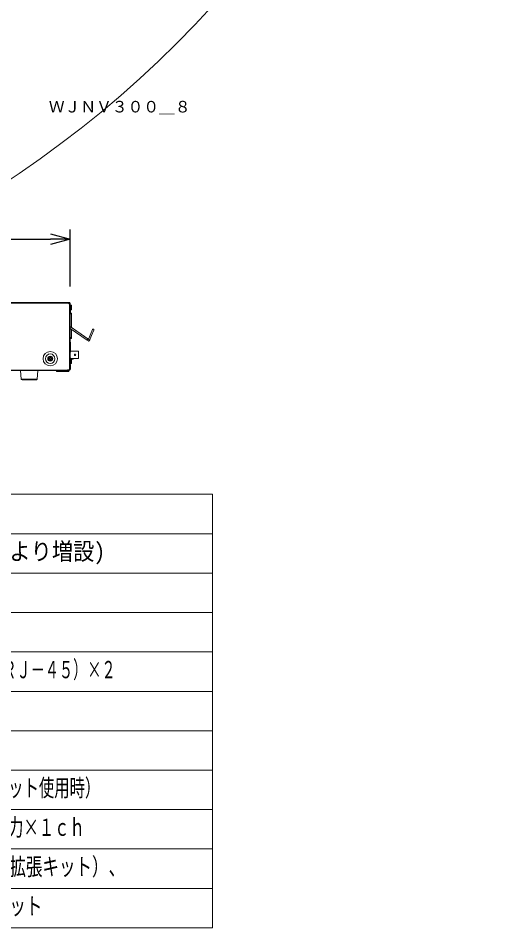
# Model space of a CAD drawing. Units: millimetres, scale not verified. Extents: x -173 to 98, y -56 to 287.
# Drawn here: x 37.8 to 97.6, y -56.5 to 58.9 of the extents above; entities that cross this region are included whole.
import ezdxf
from ezdxf.enums import TextEntityAlignment as Align

# ---------------------------------------------------------------- set-up
doc = ezdxf.new("R2010")
doc.units = ezdxf.units.MM
doc.header["$LTSCALE"] = 0.125
for name, color, linetype in [('0-0_0', 7, 'Continuous'), ('0-1_MOJI1', 7, 'Continuous'), ('0-3_TOUROKU', 7, 'Continuous'), ('0-4_SUNPO', 7, 'Continuous')]:
    doc.layers.add(name, color=color, linetype=linetype)
doc.layers.add('0-2_WAKU', color=1, linetype='Continuous', lineweight=18)
doc.layers.add('0-5_GAIKEI', color=1, linetype='Continuous', lineweight=18)
doc.styles.add('ＭＳ ゴシック', font='')
doc.styles.get('ＭＳ ゴシック').set_extended_font_data('MS Gothic')

# ---------------------------------------------------------------- blocks, each defined once
blk = doc.blocks.new('_Open30')
at = {"layer": '0-0_0'}
blk.add_line((0, 0), (-1, 0), dxfattribs=at)
blk.add_lwpolyline([(-1, 0.26795), (0, 0), (-1, -0.26795)], dxfattribs=at)
blk = doc.blocks.new('D2')
at = {"layer": '0-4_SUNPO'}
for p, q in [((78.9127, 338.3505), (78.9126, 345.6005)), ((108.9117, 338.3507), (108.9117, 345.6007)), ((81.4126, 344.3506), (106.4117, 344.3507))]:
    blk.add_line(p, q, dxfattribs=at)
at = {"layer": '0-4_SUNPO', "xscale": 2.5, "yscale": 2.5}
for p, rotation in [((78.9126, 344.3505), 180.00024), ((108.9117, 344.3507), 0.00024)]:
    blk.add_blockref('_Open30', p, dxfattribs=dict(at, rotation=rotation))
at = {"layer": '0-4_SUNPO', "style": 'ＭＳ ゴシック'}
blk.add_text('300', height=1.833, dxfattribs=at).set_placement((92.0372, 344.9756), align=Align.BOTTOM_LEFT)

msp = doc.modelspace()

# ---------------------------------------------------------------- linework, layer by layer
at = {"layer": '0-2_WAKU', "color": 4}
for p, q in [((-62.5005, -1.4939), (62.4995, -1.4939)), ((62.4995, -1.4939), (62.4995, -56.4939)), ((-62.5005, -56.4939), (62.4995, -56.4939))]:
    msp.add_line(p, q, dxfattribs=at)
at = {"layer": '0-2_WAKU'}
for p, q in [((-62.5005, -6.4939), (62.4995, -6.4939)), ((-62.5005, -11.4939), (62.4995, -11.4939)), ((-62.5005, -16.4939), (62.4995, -16.4939)), ((-62.5005, -21.4939), (62.4995, -21.4939)), ((-62.5005, -26.4939), (62.4995, -26.4939)), ((-62.5005, -31.4939), (62.4995, -31.4939)), ((-62.5005, -36.4939), (62.4995, -36.4939)), ((-62.5005, -41.4939), (62.4995, -41.4939)), ((-62.5005, -46.4939), (62.4995, -46.4939)), ((-62.5005, -51.4939), (62.4995, -51.4939))]:
    msp.add_line(p, q, dxfattribs=at)
at = {"layer": '0-5_GAIKEI', "color": 7}
for p, q in [((16.4113, 22.8383), (44.3313, 22.8383)), ((44.4113, 22.7517), (44.4113, 14.2883)), ((16.4113, 14.1883), (44.1813, 14.1883)), ((44.4113, 14.2883), (44.0813, 14.2883)), ((44.1813, 14.1683), (44.1813, 14.2883))]:
    msp.add_line(p, q, dxfattribs=at)
at = {"layer": '0-5_GAIKEI'}
for p, q in [((16.4113, 22.7583), (44.3313, 22.7583)), ((44.2313, 22.8383), (44.2313, 22.6583)), ((44.3313, 22.7383), (44.2313, 22.7383)), ((44.4113, 22.6583), (44.2313, 22.6583)), ((44.3313, 22.7583), (44.3313, 22.7383)), ((44.3313, 22.7517), (44.4113, 22.7517)), ((44.3313, 22.7383), (44.3313, 14.2883)), ((44.4113, 22.7583), (44.4113, 22.7517)), ((44.5543, 22.5108), (44.4113, 22.5233)), ((44.4243, 22.0608), (44.4113, 22.0619)), ((44.4243, 22.0608), (44.4243, 21.7587)), ((44.4331, 22.0534), (44.4331, 21.4632)), ((44.4539, 21.9583), (44.4528, 21.9583)), ((44.5543, 22.5108), (44.5543, 22.2087)), ((44.5543, 22.2083), (44.5543, 21.9058)), ((44.5631, 22.5034), (44.5631, 21.9132)), ((44.5839, 22.4083), (44.5828, 22.4083)), ((44.5992, 22.2583), (44.5828, 22.2583)), ((44.5828, 22.1583), (44.5992, 22.1583)), ((44.5828, 22.0083), (44.5839, 22.0083)), ((44.4243, 21.4558), (44.4113, 21.4547)), ((44.4113, 21.3883), (44.5813, 21.3883)), ((44.4243, 21.7583), (44.4243, 21.4558)), ((44.4394, 21.4883), (44.5813, 21.4883)), ((44.4692, 21.8083), (44.4528, 21.8083)), ((44.4528, 21.7083), (44.4692, 21.7083)), ((44.4528, 21.5583), (44.4539, 21.5583)), ((44.5543, 21.9058), (44.4618, 21.8977)), ((44.5813, 21.4883), (44.5813, 19.6583)), ((46.6498, 18.225), (44.4113, 19.7761)), ((44.5813, 19.6583), (46.6498, 18.225)), ((46.5472, 18.0771), (44.4113, 19.5571)), ((44.5813, 18.2883), (44.5813, 19.4393)), ((46.9555, 18.7021), (46.7851, 18.2803)), ((47.1224, 18.6346), (46.952, 18.2128)), ((47.2353, 19.3946), (46.9555, 18.7021)), ((47.4022, 19.3272), (47.1224, 18.6346)), ((44.4113, 18.3883), (44.5813, 18.3883)), ((44.4113, 18.2883), (44.5813, 18.2883)), ((44.4243, 17.7908), (44.4113, 17.7919)), ((44.4243, 17.7908), (44.4243, 17.4887)), ((44.4243, 17.4883), (44.4243, 16.8337)), ((44.4331, 17.7834), (44.4331, 17.1932)), ((44.4539, 17.6883), (44.4528, 17.6883)), ((44.4692, 17.5383), (44.4528, 17.5383)), ((44.4528, 17.4383), (44.4692, 17.4383)), ((46.5485, 18.0789), (46.5472, 18.0771)), ((46.7281, 17.9518), (46.5472, 18.0771)), ((46.5485, 18.0789), (46.5985, 18.151)), ((46.5985, 18.151), (46.6498, 18.225)), ((46.7381, 18.1638), (46.6498, 18.225)), ((46.8306, 18.0997), (46.6498, 18.225)), ((46.7851, 18.2803), (46.7381, 18.1638)), ((46.952, 18.2128), (46.8628, 17.9922)), ((46.8629, 17.9922), (46.8628, 17.992)), ((44.4243, 17.1858), (44.4113, 17.1847)), ((44.4243, 17.1358), (44.4113, 17.1369)), ((44.4243, 16.5308), (44.4113, 16.5297)), ((44.4243, 16.8333), (44.4243, 16.5308)), ((44.4331, 17.1932), (44.4331, 16.5382)), ((44.4528, 17.2883), (44.4539, 17.2883)), ((44.4539, 17.2683), (44.4528, 17.2683)), ((44.4692, 17.1183), (44.4528, 17.1183)), ((44.4539, 17.0983), (44.4528, 17.0983)), ((44.4539, 17.0333), (44.4528, 17.0333)), ((44.4692, 16.8833), (44.4528, 16.8833)), ((44.4528, 16.7833), (44.4692, 16.7833)), ((44.4528, 16.6333), (44.4539, 16.6333)), ((44.4535, 16.8683), (44.4539, 16.8683)), ((44.4538, 16.8483), (44.4692, 16.8483)), ((45.4613, 16.6658), (44.4581, 16.6658)), ((44.464, 17.0183), (44.4692, 17.0183)), ((44.4692, 16.9483), (44.4645, 16.9483)), ((45.4613, 15.7308), (45.4613, 16.6658)), ((41.6813, 15.7583), (41.6813, 15.6583)), ((41.6813, 15.6583), (41.8313, 15.6583)), ((41.8313, 15.6583), (41.8313, 15.5083)), ((41.8313, 15.5083), (41.9313, 15.5083)), ((41.9313, 15.7583), (41.9313, 15.9083)), ((42.0813, 15.7583), (41.9313, 15.7583)), ((41.9313, 15.6583), (42.0813, 15.6583)), ((41.9313, 15.5083), (41.9313, 15.6583)), ((42.0813, 15.6583), (42.0813, 15.7583)), ((44.4243, 15.8108), (44.4113, 15.8119)), ((44.5543, 15.6908), (44.4113, 15.7033)), ((44.5543, 15.0858), (44.4113, 15.0733)), ((44.4243, 15.8108), (44.4243, 15.7022)), ((44.4331, 15.8034), (44.4331, 15.7014)), ((45.4613, 15.7308), (44.4498, 15.7308)), ((44.4539, 15.7083), (44.4528, 15.7083)), ((44.4538, 15.7092), (44.7913, 15.7092)), ((44.5543, 15.6908), (44.5543, 15.3887)), ((44.5543, 15.3883), (44.5543, 15.0858)), ((44.5631, 15.6834), (44.5631, 15.0932)), ((44.5762, 15.6283), (44.7913, 15.6283)), ((44.5839, 15.5883), (44.5828, 15.5883)), ((44.5992, 15.4383), (44.5828, 15.4383)), ((44.5828, 15.3383), (44.5992, 15.3383)), ((44.5828, 15.1883), (44.5839, 15.1883)), ((44.7913, 15.7308), (44.7913, 15.6283)), ((16.4113, 14.2683), (44.0813, 14.2683)), ((38.2034, 13.1296), (38.1113, 14.1883)), ((40.2193, 13.1296), (40.3113, 14.1883)), ((44.1813, 14.1683), (42.6813, 14.1683)), ((42.6813, 14.1683), (42.6813, 14.0683)), ((42.6813, 14.0683), (44.1813, 14.0683)), ((42.9813, 14.1683), (42.9813, 14.0683)), ((44.0813, 14.1883), (44.0813, 14.2883)), ((44.2813, 14.2883), (44.2813, 14.1683)), ((44.2813, 14.1883), (44.3013, 14.1883)), ((44.3013, 14.2883), (44.3013, 14.1883)), ((44.4243, 14.9908), (44.4113, 14.9919)), ((44.4243, 14.3858), (44.4113, 14.3847)), ((44.4243, 14.9908), (44.4243, 14.6887)), ((44.4243, 14.6883), (44.4243, 14.3858)), ((44.4331, 14.9834), (44.4331, 14.3932)), ((44.4539, 14.8883), (44.4528, 14.8883)), ((44.4692, 14.7383), (44.4528, 14.7383)), ((44.4528, 14.6383), (44.4692, 14.6383)), ((44.4528, 14.4883), (44.4539, 14.4883)), ((40.2193, 13.1296), (38.2034, 13.1296)), ((40.1196, 13.0383), (38.303, 13.0383))]:
    msp.add_line(p, q, dxfattribs=at)
msp.add_lwpolyline([(41.9313, 15.9083), (41.8313, 15.9083), (41.8313, 15.7583), (41.6813, 15.7583)], dxfattribs=at)
for centre, radius in [((-37.6853, 151.3686), 135.2498), ((41.8813, 15.7083), 0.9143), ((41.8813, 15.7083), 0.6), ((45.0373, 16.1983), 0.099), ((41.8813, 15.7083), 0.315), ((41.8813, 15.7083), 0.2951)]:
    msp.add_circle(centre, radius, dxfattribs=at)
for centre, radius, start, end in [((44.1813, 22.6583), 0.1, 0, 53.12986), ((44.4235, 22.0508), 0.01, 14.74779, 85), ((43.3122, 21.7583), 1.1591, 9.93581, 14.74783), ((43.3122, 21.7583), 1.158, 2.47459, 9.94516), ((44.5535, 22.5008), 0.01, 14.74779, 85), ((43.4422, 22.2083), 1.1591, 9.93581, 14.74783), ((43.4422, 22.2083), 1.1591, 345.25217, 350.06419), ((43.4422, 22.2083), 1.158, 2.47459, 9.94516), ((43.4422, 22.2083), 1.1417, 357.49004, 2.50996), ((43.4422, 22.2083), 1.158, 350.05484, 357.52541), ((44.4235, 21.4658), 0.01, 275, 345.25221), ((43.3122, 21.7583), 1.1591, 345.25217, 350.06419), ((43.3122, 21.7583), 1.1417, 357.49004, 2.50996), ((43.3122, 21.7583), 1.158, 350.05484, 357.52541), ((44.5535, 21.9158), 0.01, 275, 345.25221), ((47.3188, 19.3609), 0.09, 338, 158), ((44.4235, 17.7808), 0.01, 14.74779, 85), ((43.3122, 17.4883), 1.1591, 9.93581, 14.74783), ((43.3122, 17.4883), 1.158, 2.47459, 9.94516), ((43.3122, 17.4883), 1.1417, 357.49004, 2.50996), ((43.3122, 17.4883), 1.158, 350.05484, 357.52541), ((46.7793, 18.0257), 0.09, 235.28246, 55.28246), ((44.4235, 17.1958), 0.01, 275, 345.25221), ((44.4235, 17.1258), 0.01, 14.74779, 85), ((44.4235, 16.5408), 0.01, 275, 345.25221), ((43.3122, 17.4883), 1.1591, 345.25217, 350.06419), ((43.3122, 16.8983), 1.1591, 9.93581, 14.74783), ((43.3122, 16.8333), 1.1591, 9.93581, 14.74783), ((43.3122, 16.8333), 1.1591, 345.25217, 350.06419), ((43.3122, 17.0683), 1.1591, 9.93581, 10.43586), ((43.3122, 17.0683), 1.158, 2.47459, 9.94516), ((43.3122, 17.0683), 1.1417, 1.64216, 2.50996), ((43.3122, 16.8983), 1.158, 2.47459, 9.94516), ((43.3122, 16.8333), 1.158, 2.47459, 9.94516), ((43.3122, 16.8333), 1.1417, 357.49004, 2.50996), ((43.3122, 16.8333), 1.158, 350.05484, 357.52541), ((43.3122, 17.0683), 1.1417, 1.27308, 1.50567), ((43.3122, 16.8983), 1.1417, 358.3706, 359.24714), ((43.3122, 17.0683), 1.1591, 349.93696, 350.06419), ((43.3122, 17.0683), 1.158, 350.29563, 350.80677), ((43.3122, 16.8983), 1.158, 354.30072, 357.52541), ((43.3122, 17.0683), 1.158, 355.79478, 357.52541), ((41.8813, 15.7083), 0.3025, 270, 269.92416), ((44.4235, 15.8008), 0.01, 14.74779, 85), ((43.3122, 15.5083), 1.1591, 9.93581, 14.74783), ((43.3122, 15.5083), 1.158, 9.50491, 9.94516), ((44.5535, 15.6808), 0.01, 14.74779, 85), ((44.5535, 15.0958), 0.01, 275, 345.25221), ((43.4422, 15.3883), 1.1591, 9.93581, 14.74783), ((43.4422, 15.3883), 1.1591, 345.25217, 350.06419), ((43.4422, 15.3883), 1.158, 2.47459, 9.94516), ((43.4422, 15.3883), 1.1417, 357.49004, 2.50996), ((43.4422, 15.3883), 1.158, 350.05484, 357.52541), ((42.9813, 13.8883), 0.3, 90.27617, 111.03947), ((42.9813, 13.8883), 0.3, 68.96053, 89.72383), ((44.0813, 14.2883), 0.1, 270, 0), ((44.1813, 14.1683), 0.1, 270, 0), ((44.4235, 14.9808), 0.01, 14.74779, 85), ((44.4235, 14.3958), 0.01, 275, 345.25221), ((43.3122, 14.6883), 1.1591, 9.93581, 14.74783), ((43.3122, 14.6883), 1.1591, 345.25217, 350.06419), ((43.3122, 14.6883), 1.158, 2.47459, 9.94516), ((43.3122, 14.6883), 1.1417, 357.49004, 2.50996), ((43.3122, 14.6883), 1.158, 350.05484, 357.52541), ((38.303, 13.1383), 0.1, 184.96974, 270), ((40.1196, 13.1383), 0.1, 270, 355.03026)]:
    msp.add_arc(centre, radius, start, end, dxfattribs=at)
at = {"layer": '0-5_GAIKEI', "color": 7}
msp.add_arc((44.3313, 22.7583), 0.08, 0, 90, dxfattribs=at)

# ---------------------------------------------------------------- block references
at = {"layer": '0-4_SUNPO'}
msp.add_blockref('D2', (-64.5005, -313.4939), dxfattribs=at)

# ---------------------------------------------------------------- texts
at = {"layer": '0-1_MOJI1', "style": 'ＭＳ ゴシック'}
for s, width, p in [('９台／１６台／２４台／３２台（拡張キットにより増設)', 0.9, (-20.0005, -10.4939)), ('１０ＢＡＳＥ－Ｔ／１００ＢＡＳＥ－ＴＸ／１０００ＢＡＳＥ－Ｔ（ＲＪ－４５）×２', 0.6, (-20.0005, -25.4939)), ('ミラーリング（本体のみ）、ＲＡＩＤ５／ＲＡＩＤ６（増設ユニット使用時）', 0.65, (-20.0005, -40.4939)), ('アラーム入力×９ｃｈ、アラーム復帰入力×１ｃｈ、アラーム出力×１ｃｈ', 0.65, (-20.0005, -45.4939)), ('高精細画像監視（ＱＸＧＡ録画）、リアルタイム顔照合（要拡張キット）、', 0.7, (-20.0005, -50.4939)), ('マウス操作、コピーポート×１、ＳＤＨＣ／ＳＤカードスロット', 0.7, (-20.0005, -55.4939))]:
    msp.add_text(s, height=2.199, dxfattribs=dict(at, width=width)).set_placement(p, align=Align.BOTTOM_LEFT)
at = {"layer": '0-3_TOUROKU', "style": 'ＭＳ ゴシック'}
msp.add_text('ＷＪＮＶ３００＿８', height=1.466, dxfattribs=at).set_placement((41.6994, 46.5061), align=Align.BOTTOM_LEFT)

doc.saveas('drawing.dxf')
